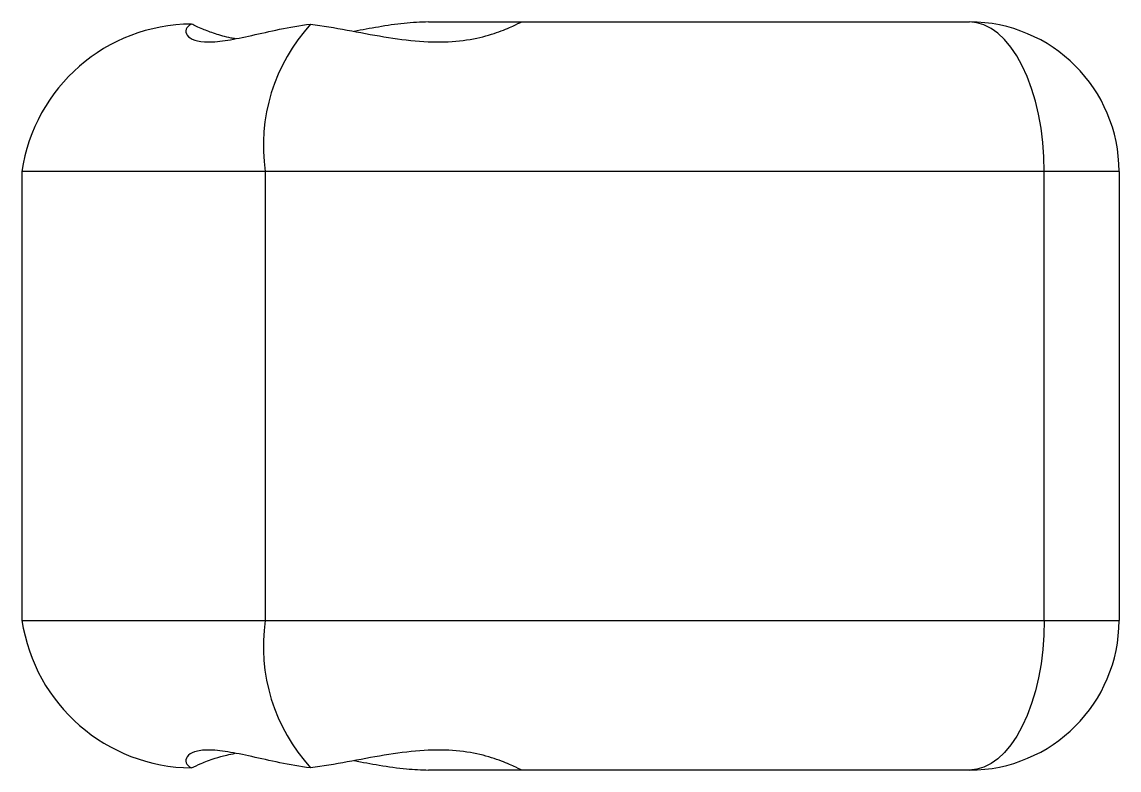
# Paper-space layout '_Справа' of a CAD drawing. Header units: millimetres. Extents: x -11.1 to 3.6, y 0 to 10.
import ezdxf

# ---------------------------------------------------------------- set-up
doc = ezdxf.new("R2010")
doc.units = ezdxf.units.MM

psp = doc.layouts.new('_Справа')

# ---------------------------------------------------------------- linework, layer by layer
at = {"color": 7, "linetype": 'Continuous', "lineweight": 25}
for p, q in [((-5.638, 10), (1.588, 10)), ((3.588, 8), (-11.073, 8)), ((-11.073, 8), (-11.073, 2)), ((-7.823, 8), (-7.823, 2)), ((2.588, 2), (2.588, 8)), ((3.588, 8), (3.588, 2)), ((-11.073, 2), (3.588, 2)), ((1.588, 0), (-5.638, 0))]:
    psp.add_line(p, q, dxfattribs=at)
at = {"color": 7, "linetype": 'Continuous', "lineweight": 25, "flags": 128}
for points in [[(2.588, 8), (2.583, 8.196), (2.569, 8.39), (2.545, 8.581), (2.512, 8.765), (2.47, 8.943), (2.419, 9.111), (2.361, 9.269), (2.295, 9.414), (2.222, 9.546), (2.143, 9.663), (2.059, 9.764), (1.97, 9.848), (1.878, 9.914), (1.783, 9.962), (1.686, 9.99), (1.588, 10)], [(2.588, 2), (2.583, 1.804), (2.569, 1.61), (2.545, 1.419), (2.512, 1.235), (2.47, 1.057), (2.419, 0.889), (2.361, 0.731), (2.295, 0.586), (2.222, 0.454), (2.143, 0.337), (2.059, 0.236), (1.97, 0.152), (1.878, 0.086), (1.783, 0.038), (1.686, 0.01), (1.588, 0)]]:
    psp.add_lwpolyline(points, dxfattribs=at)
at = {"color": 7, "linetype": 'Continuous', "lineweight": 25}
for centre, radius, start, end in [((-8.797, 7.672), 2.299, 90.2314, 171.7886), ((-5.436, 8.343), 2.411, 137.5604, 188.1881), ((1.588, 8), 2, 0, 90), ((-8.784, 2.343), 2.314, 188.5344, 269.4455), ((-5.436, 1.657), 2.411, 171.8119, 222.4396), ((1.588, 2), 2, 270, 0)]:
    psp.add_arc(centre, radius, start, end, dxfattribs=at)
for points, knots in [([(-8.806, 9.971), (-8.845, 9.952), (-8.868, 9.928), (-8.888, 9.875), (-8.883, 9.847), (-8.826, 9.77), (-8.73, 9.732), (-8.508, 9.732), (-8.42, 9.741), (-8.225, 9.772), (-8.118, 9.795), (-7.883, 9.846), (-7.76, 9.875), (-7.498, 9.928), (-7.359, 9.953), (-7.215, 9.971)], [0, 0, 0, 0, 0.125, 0.125, 0.25, 0.25, 0.5, 0.5, 0.625, 0.625, 0.75, 0.75, 0.875, 0.875, 1, 1, 1, 1]), ([(-8.219, 9.776), (-8.239, 9.779), (-8.343, 9.794), (-8.493, 9.842), (-8.643, 9.896), (-8.745, 9.942), (-8.786, 9.961), (-8.806, 9.971)], [0, 0, 0, 0, 0.067717, 0.351974, 0.636297, 0.818164, 1, 1, 1, 1]), ([(-7.215, 9.971), (-7.053, 9.95), (-6.891, 9.922), (-6.564, 9.861), (-6.397, 9.829), (-6.074, 9.776), (-5.916, 9.754), (-5.606, 9.73), (-5.46, 9.729), (-5.19, 9.747), (-5.064, 9.767), (-4.844, 9.818), (-4.748, 9.85), (-4.587, 9.911), (-4.523, 9.941), (-4.429, 9.985), (-4.399, 10), (-4.388, 10)], [0, 0, 0, 0, 0.125, 0.125, 0.25, 0.25, 0.375, 0.375, 0.5, 0.5, 0.625, 0.625, 0.75, 0.75, 0.875, 0.875, 1, 1, 1, 1]), ([(-5.638, 10), (-5.746, 9.996), (-5.964, 9.987), (-6.301, 9.935), (-6.525, 9.894), (-6.633, 9.874)], [0, 0, 0, 0, 0.341427, 0.683275, 1, 1, 1, 1]), ([(-7.215, 0.029), (-7.359, 0.048), (-7.496, 0.072), (-7.758, 0.125), (-7.883, 0.154), (-8.117, 0.205), (-8.224, 0.227), (-8.42, 0.259), (-8.508, 0.268), (-8.656, 0.268), (-8.718, 0.259), (-8.812, 0.227), (-8.845, 0.205), (-8.883, 0.153), (-8.888, 0.125), (-8.868, 0.072), (-8.845, 0.048), (-8.806, 0.029)], [0, 0, 0, 0, 0.125, 0.125, 0.25, 0.25, 0.375, 0.375, 0.5, 0.5, 0.625, 0.625, 0.75, 0.75, 0.875, 0.875, 1, 1, 1, 1]), ([(-8.806, 0.029), (-8.767, 0.048), (-8.69, 0.085), (-8.519, 0.151), (-8.36, 0.198), (-8.261, 0.217), (-8.223, 0.224)], [0, 0, 0, 0, 0.322818, 0.645815, 0.861191, 1, 1, 1, 1]), ([(-4.388, 0), (-4.399, 0), (-4.428, 0.015), (-4.522, 0.059), (-4.587, 0.089), (-4.746, 0.15), (-4.842, 0.181), (-5.062, 0.233), (-5.184, 0.252), (-5.454, 0.271), (-5.603, 0.27), (-5.909, 0.247), (-6.07, 0.225), (-6.558, 0.144), (-6.892, 0.07), (-7.215, 0.029)], [0, 0, 0, 0, 0.125, 0.125, 0.25, 0.25, 0.375, 0.375, 0.5, 0.5, 0.625, 0.625, 0.75, 0.75, 1, 1, 1, 1]), ([(-6.633, 0.126), (-6.521, 0.105), (-6.286, 0.062), (-5.949, 0.011), (-5.736, 0.004), (-5.638, 0)], [0, 0, 0, 0, 0.327805, 0.690365, 1, 1, 1, 1])]:
    psp.add_open_spline(points, degree=3, knots=knots, dxfattribs=at)

doc.saveas('drawing.dxf')
